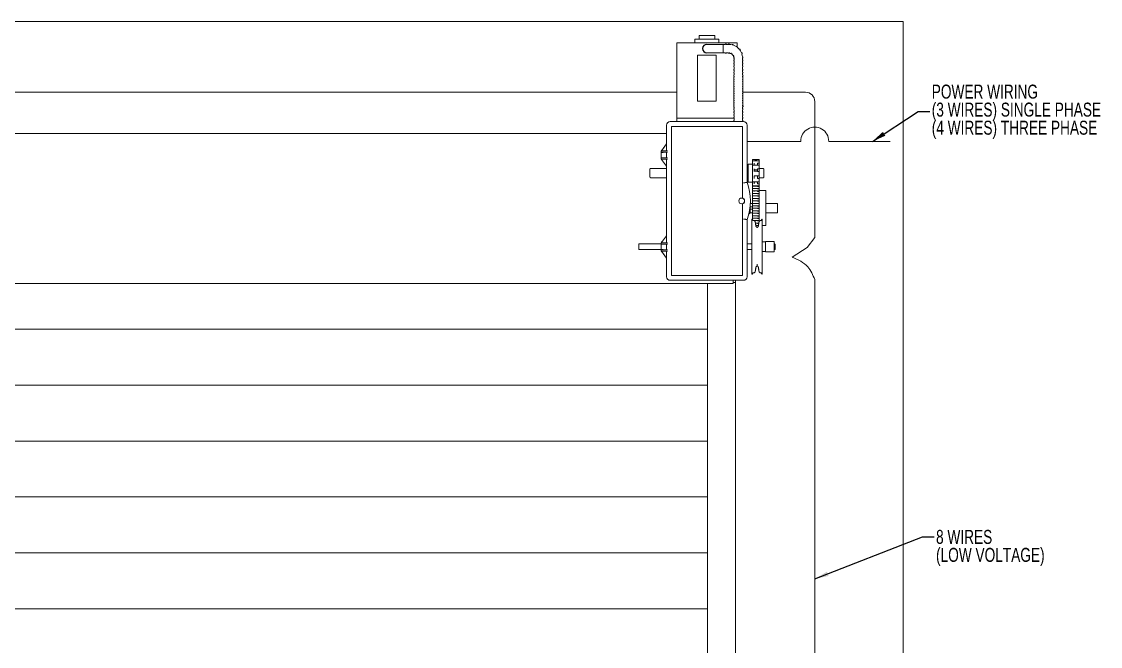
# Model space of a CAD drawing. Header units: inches. Extents: x 5.6 to 25.2, y 3.5 to 20.5.
# Drawn here: x 12.83 to 24.41, y 13.77 to 20.47 of the extents above; entities that cross this region are included whole.
import ezdxf

# ---------------------------------------------------------------- set-up
doc = ezdxf.new("R2010")
doc.units = ezdxf.units.IN
doc.header["$MEASUREMENT"] = 0
doc.layers.add('DIM', color=1, linetype='Continuous')
doc.layers.add('SLD-0', color=7, linetype='Continuous', lineweight=15)
doc.styles.add('SLDTEXTSTYLE0', font='ARIAL.TTF', dxfattribs={"width": 0.7})
doc.styles.get("Standard").update_dxf_attribs({"font": 'ARIAL.TTF'})
doc.dimstyles.new('SLDDIMSTYLE0', dxfattribs={"dimtxt": 0.15, "dimasz": 0.15, "dimexe": 0, "dimexo": 0.0625, "dimgap": 0.0375, "dimtad": 0, "dimtih": 1, "dimtoh": 1, "dimdec": 0, "dimrnd": 1e-09, "dimzin": 0, "dimdsep": 46, "dimtxsty": 'Standard', "dimsah": 1, "dimcen": 0.09, "dimadec": 0, "dimazin": 0, "dimtfac": 1, "dimtdec": 0, "dimtofl": 0, "dimtmove": 0, "dimatfit": 3, "dimfxl": 0, "dimtolj": 1, "dimtzin": 0, "dimarcsym": 0})

# ---------------------------------------------------------------- blocks, each defined once
blk = doc.blocks.new('SW_NOTE_1')
at = {"layer": 'DIM', "color": 0, "char_height": 0.15, "attachment_point": 1, "style": 'SLDTEXTSTYLE0'}
for s, insert in [('POWER WIRING', (0.02, 0.29)), ('(3 WIRES) SINGLE PHASE', (0.02, 0.097)), ('(4 WIRES) THREE PHASE', (0.02, -0.097))]:
    blk.add_mtext(s, dxfattribs=dict(at, insert=insert))
blk = doc.blocks.new('SW_NOTE_2')
at = {"layer": 'DIM', "color": 0, "char_height": 0.15, "attachment_point": 1, "style": 'SLDTEXTSTYLE0'}
for s, insert in [('8 WIRES', (0.02, 0.075)), ('(LOW VOLTAGE)', (0.02, -0.118))]:
    blk.add_mtext(s, dxfattribs=dict(at, insert=insert))

msp = doc.modelspace()

# ---------------------------------------------------------------- linework, layer by layer
at = {"color": 7, "linetype": 'Continuous', "lineweight": 15}
for p, q in [((22.289, 20.472), (6.639, 20.472)), ((22.289, 4.872), (22.289, 20.472)), ((20.053, 20.283), (20.091, 20.283)), ((20.091, 20.283), (20.309, 20.283)), ((20.097, 20.323), (20.122, 20.323)), ((20.122, 20.323), (20.266, 20.323)), ((19.858, 20.245), (19.953, 20.245)), ((19.953, 20.245), (20.505, 20.245)), ((20.181, 20.228), (20.355, 20.228)), ((20.355, 20.228), (20.355, 20.136)), ((20.356, 20.138), (20.356, 20.226)), ((20.422, 20.224), (20.422, 20.226)), ((20.081, 19.618), (20.081, 20.113)), ((20.081, 20.113), (20.281, 20.113)), ((20.355, 20.136), (20.181, 20.136)), ((20.281, 19.618), (20.281, 20.113)), ((20.475, 19.918), (20.475, 19.904)), ((20.562, 19.904), (20.562, 19.918)), ((20.081, 19.618), (20.281, 19.618)), ((20.475, 19.556), (20.475, 19.54)), ((20.475, 19.526), (20.475, 19.517)), ((20.562, 19.541), (20.562, 19.556)), ((20.562, 19.517), (20.562, 19.526)), ((19.749, 19.36), (19.749, 19.16)), ((20.575, 19.399), (19.787, 19.399)), ((19.8, 19.348), (20.562, 19.348)), ((19.8, 19.348), (19.8, 17.748)), ((20.47, 19.435), (19.858, 19.435)), ((20.47, 19.435), (19.858, 19.435)), ((20.475, 19.401), (20.562, 19.401)), ((20.562, 19.348), (20.562, 18.582)), ((20.614, 18.748), (20.614, 19.36)), ((8.464, 19.272), (19.749, 19.272)), ((19.749, 19.16), (19.693, 19.086)), ((19.703, 19.101), (19.749, 19.16)), ((19.749, 19.16), (19.749, 19.085)), ((19.749, 19.16), (19.749, 19.16)), ((19.749, 19.16), (19.749, 19.16)), ((19.749, 19.16), (19.749, 19.16)), ((19.749, 19.16), (19.749, 19.16)), ((19.749, 19.16), (19.749, 19.16)), ((19.713, 19.069), (19.689, 19.069)), ((19.689, 19.012), (19.713, 19.012)), ((19.692, 19.085), (19.692, 19.069)), ((19.692, 19.085), (19.695, 19.085)), ((19.692, 19.012), (19.692, 18.995)), ((19.695, 18.995), (19.692, 18.995)), ((19.693, 19.086), (19.693, 19.085)), ((19.693, 18.994), (19.693, 18.995)), ((19.693, 18.994), (19.749, 18.92)), ((19.695, 19.085), (19.759, 19.085)), ((19.759, 18.995), (19.695, 18.995)), ((19.699, 19.07), (19.759, 19.071)), ((19.759, 19.01), (19.699, 19.01)), ((19.7, 19.096), (19.703, 19.101)), ((19.703, 19.1), (19.7, 19.096)), ((19.7, 19.096), (19.7, 19.096)), ((19.703, 19.1), (19.703, 19.101)), ((19.703, 19.101), (19.703, 19.101)), ((19.703, 19.101), (19.703, 19.1)), ((19.749, 19.071), (19.721, 19.07)), ((19.721, 19.01), (19.749, 19.01)), ((19.749, 19.071), (19.749, 19.071)), ((19.749, 19.071), (19.749, 19.01)), ((19.749, 19.01), (19.749, 19.01)), ((19.749, 18.92), (19.749, 18.995)), ((19.569, 18.804), (19.569, 18.89)), ((19.703, 18.98), (19.7, 18.984)), ((19.749, 18.92), (19.703, 18.98)), ((19.749, 18.92), (19.749, 18.92)), ((19.749, 18.92), (19.749, 18.92)), ((19.749, 18.92), (19.749, 18.175)), ((20.624, 18.749), (20.624, 18.943)), ((20.672, 18.991), (20.672, 18.979)), ((20.672, 18.979), (20.672, 18.953)), ((20.672, 18.979), (20.672, 18.979)), ((20.672, 18.953), (20.672, 18.933)), ((20.672, 18.933), (20.672, 18.894)), ((20.672, 18.894), (20.672, 18.865)), ((20.688, 18.979), (20.688, 18.979)), ((20.688, 18.953), (20.688, 18.933)), ((20.688, 18.894), (20.688, 18.864)), ((20.689, 18.883), (20.689, 18.867)), ((20.697, 18.981), (20.697, 18.981)), ((20.716, 18.981), (20.697, 18.981)), ((20.716, 18.981), (20.716, 18.981)), ((20.724, 18.867), (20.724, 18.883)), ((20.725, 18.979), (20.741, 18.979)), ((20.725, 18.979), (20.725, 18.979)), ((20.725, 18.953), (20.741, 18.953)), ((20.725, 18.953), (20.725, 18.933)), ((20.725, 18.894), (20.741, 18.894)), ((20.725, 18.894), (20.725, 18.864)), ((20.741, 18.991), (20.741, 18.979)), ((20.741, 18.979), (20.741, 18.953)), ((20.741, 18.979), (20.741, 18.979)), ((20.741, 18.953), (20.741, 18.933)), ((20.741, 18.933), (20.741, 18.894)), ((20.741, 18.894), (20.741, 18.864)), ((20.794, 18.89), (20.794, 18.804)), ((19.749, 18.797), (19.575, 18.797)), ((20.624, 18.797), (20.614, 18.797)), ((20.672, 18.864), (20.672, 18.819)), ((20.672, 18.819), (20.672, 18.79)), ((20.672, 18.79), (20.672, 18.752)), ((20.688, 18.819), (20.688, 18.79)), ((20.689, 18.817), (20.689, 18.808)), ((20.689, 18.808), (20.689, 18.802)), ((20.724, 18.808), (20.724, 18.817)), ((20.724, 18.808), (20.724, 18.802)), ((20.741, 18.864), (20.725, 18.864)), ((20.725, 18.819), (20.741, 18.819)), ((20.725, 18.819), (20.725, 18.79)), ((20.741, 18.79), (20.725, 18.79)), ((20.741, 18.864), (20.741, 18.819)), ((20.741, 18.819), (20.741, 18.79)), ((20.788, 18.797), (20.741, 18.797)), ((20.741, 18.79), (20.741, 18.752)), ((20.672, 18.752), (20.672, 18.733)), ((20.672, 18.71), (20.672, 18.733)), ((20.741, 18.71), (20.672, 18.71)), ((20.672, 18.71), (20.672, 18.707)), ((20.672, 18.707), (20.672, 18.704)), ((20.672, 18.681), (20.672, 18.704)), ((20.672, 18.681), (20.672, 18.678)), ((20.672, 18.655), (20.672, 18.678)), ((20.672, 18.655), (20.672, 18.651)), ((20.672, 18.628), (20.672, 18.651)), ((20.688, 18.752), (20.688, 18.733)), ((20.688, 18.707), (20.688, 18.704)), ((20.688, 18.681), (20.688, 18.678)), ((20.688, 18.655), (20.688, 18.651)), ((20.725, 18.752), (20.725, 18.733)), ((20.725, 18.733), (20.741, 18.733)), ((20.725, 18.707), (20.725, 18.704)), ((20.725, 18.704), (20.741, 18.704)), ((20.725, 18.681), (20.725, 18.678)), ((20.725, 18.678), (20.741, 18.678)), ((20.725, 18.655), (20.725, 18.651)), ((20.725, 18.651), (20.741, 18.651)), ((20.741, 18.752), (20.741, 18.733)), ((20.741, 18.71), (20.741, 18.733)), ((20.741, 18.71), (20.741, 18.707)), ((20.741, 18.707), (20.741, 18.704)), ((20.741, 18.681), (20.741, 18.704)), ((20.741, 18.681), (20.741, 18.678)), ((20.741, 18.655), (20.741, 18.678)), ((20.741, 18.655), (20.741, 18.651)), ((20.741, 18.628), (20.741, 18.651)), ((20.814, 18.66), (20.814, 18.285)), ((20.672, 18.628), (20.672, 18.625)), ((20.672, 18.602), (20.672, 18.625)), ((20.672, 18.602), (20.672, 18.598)), ((20.672, 18.575), (20.672, 18.598)), ((20.672, 18.575), (20.672, 18.572)), ((20.672, 18.549), (20.672, 18.572)), ((20.672, 18.549), (20.672, 18.545)), ((20.672, 18.522), (20.672, 18.545)), ((20.688, 18.628), (20.688, 18.625)), ((20.688, 18.602), (20.688, 18.598)), ((20.688, 18.575), (20.688, 18.572)), ((20.688, 18.549), (20.688, 18.545)), ((20.725, 18.628), (20.725, 18.625)), ((20.725, 18.625), (20.741, 18.625)), ((20.725, 18.602), (20.725, 18.598)), ((20.725, 18.598), (20.741, 18.598)), ((20.725, 18.575), (20.725, 18.572)), ((20.725, 18.572), (20.741, 18.572)), ((20.725, 18.549), (20.725, 18.545)), ((20.725, 18.545), (20.741, 18.545)), ((20.741, 18.628), (20.741, 18.625)), ((20.741, 18.602), (20.741, 18.625)), ((20.741, 18.602), (20.741, 18.598)), ((20.741, 18.575), (20.741, 18.598)), ((20.741, 18.575), (20.741, 18.572)), ((20.741, 18.549), (20.741, 18.572)), ((20.741, 18.549), (20.741, 18.545)), ((20.741, 18.522), (20.741, 18.545)), ((20.562, 18.514), (20.562, 17.748)), ((20.647, 18.485), (20.672, 18.485)), ((20.672, 18.46), (20.647, 18.46)), ((20.672, 18.522), (20.672, 18.519)), ((20.672, 18.496), (20.672, 18.519)), ((20.672, 18.496), (20.672, 18.492)), ((20.672, 18.469), (20.672, 18.492)), ((20.672, 18.469), (20.672, 18.466)), ((20.672, 18.443), (20.672, 18.466)), ((20.672, 18.443), (20.672, 18.439)), ((20.672, 18.416), (20.672, 18.439)), ((20.672, 18.416), (20.672, 18.413)), ((20.688, 18.522), (20.688, 18.519)), ((20.688, 18.496), (20.688, 18.492)), ((20.688, 18.469), (20.688, 18.466)), ((20.688, 18.443), (20.688, 18.439)), ((20.688, 18.416), (20.688, 18.413)), ((20.725, 18.522), (20.725, 18.519)), ((20.725, 18.519), (20.741, 18.519)), ((20.725, 18.496), (20.725, 18.492)), ((20.725, 18.492), (20.741, 18.492)), ((20.725, 18.469), (20.725, 18.466)), ((20.725, 18.466), (20.741, 18.466)), ((20.725, 18.443), (20.725, 18.439)), ((20.725, 18.439), (20.741, 18.439)), ((20.725, 18.416), (20.725, 18.413)), ((20.741, 18.522), (20.741, 18.519)), ((20.741, 18.496), (20.741, 18.519)), ((20.741, 18.496), (20.741, 18.492)), ((20.741, 18.469), (20.741, 18.492)), ((20.741, 18.469), (20.741, 18.466)), ((20.741, 18.443), (20.741, 18.466)), ((20.741, 18.443), (20.741, 18.439)), ((20.741, 18.416), (20.741, 18.439)), ((20.741, 18.416), (20.741, 18.413)), ((20.939, 18.522), (20.939, 18.485)), ((20.939, 18.46), (20.939, 18.485)), ((20.939, 18.46), (20.939, 18.422)), ((20.614, 17.735), (20.614, 18.348)), ((20.665, 18.351), (20.665, 17.784)), ((20.672, 18.39), (20.672, 18.413)), ((20.672, 18.39), (20.672, 18.386)), ((20.672, 18.363), (20.672, 18.386)), ((20.672, 18.363), (20.672, 18.36)), ((20.672, 18.349), (20.672, 18.36)), ((20.688, 18.39), (20.688, 18.386)), ((20.688, 18.363), (20.688, 18.36)), ((20.725, 18.413), (20.741, 18.413)), ((20.725, 18.39), (20.725, 18.386)), ((20.725, 18.386), (20.741, 18.386)), ((20.725, 18.363), (20.725, 18.36)), ((20.725, 18.36), (20.741, 18.36)), ((20.725, 18.337), (20.725, 18.333)), ((20.725, 18.333), (20.741, 18.333)), ((20.725, 18.31), (20.725, 18.307)), ((20.725, 18.307), (20.738, 18.307)), ((20.741, 18.39), (20.741, 18.413)), ((20.741, 18.39), (20.741, 18.386)), ((20.741, 18.363), (20.741, 18.386)), ((20.741, 18.363), (20.741, 18.36)), ((20.741, 18.337), (20.741, 18.36)), ((20.741, 18.337), (20.741, 18.333)), ((20.741, 18.323), (20.741, 18.333)), ((20.776, 17.764), (20.776, 18.351)), ((20.725, 18.284), (20.725, 18.28)), ((20.725, 18.28), (20.734, 18.28)), ((19.45, 18.029), (19.45, 18.085)), ((19.713, 18.084), (19.689, 18.084)), ((19.692, 18.1), (19.692, 18.084)), ((19.692, 18.1), (19.695, 18.1)), ((19.749, 18.175), (19.693, 18.101)), ((19.693, 18.101), (19.693, 18.1)), ((19.695, 18.1), (19.759, 18.1)), ((19.699, 18.085), (19.759, 18.086)), ((19.7, 18.111), (19.703, 18.116)), ((19.703, 18.115), (19.7, 18.111)), ((19.7, 18.111), (19.7, 18.111)), ((19.703, 18.116), (19.749, 18.175)), ((19.703, 18.115), (19.703, 18.116)), ((19.703, 18.116), (19.703, 18.115)), ((19.703, 18.116), (19.703, 18.116)), ((19.749, 18.086), (19.721, 18.085)), ((19.749, 18.175), (19.749, 18.1)), ((19.749, 18.175), (19.749, 18.175)), ((19.749, 18.175), (19.749, 18.175)), ((19.749, 18.175), (19.749, 18.175)), ((19.749, 18.175), (19.749, 18.175)), ((19.749, 18.175), (19.749, 18.175)), ((19.749, 18.086), (19.749, 18.086)), ((19.749, 18.086), (19.749, 18.025)), ((20.811, 18.001), (20.811, 18.113)), ((20.903, 18.113), (20.903, 18.084)), ((20.903, 18.084), (20.903, 18.001)), ((20.913, 18.085), (20.913, 18.057)), ((19.689, 18.027), (19.713, 18.027)), ((19.692, 18.027), (19.692, 18.01)), ((19.695, 18.01), (19.692, 18.01)), ((19.693, 18.009), (19.693, 18.01)), ((19.693, 18.009), (19.749, 17.935)), ((19.759, 18.01), (19.695, 18.01)), ((19.759, 18.025), (19.699, 18.025)), ((19.703, 17.995), (19.7, 17.999)), ((19.749, 17.935), (19.703, 17.995)), ((19.721, 18.025), (19.749, 18.025)), ((19.749, 18.025), (19.749, 18.025)), ((19.749, 17.935), (19.749, 18.01)), ((20.913, 18.057), (20.913, 18.029)), ((19.749, 17.935), (19.749, 17.935)), ((19.749, 17.935), (19.749, 17.935)), ((19.749, 17.935), (19.749, 17.735)), ((20.721, 17.854), (20.721, 17.868)), ((19.8, 17.748), (20.562, 17.748)), ((20.665, 17.784), (20.665, 17.764)), ((19.787, 17.697), (20.575, 17.697)), ((20.189, 17.662), (20.189, 4.972)), ((20.464, 17.697), (20.464, 17.672)), ((20.464, 17.672), (20.464, 17.662)), ((20.489, 17.672), (20.464, 17.672)), ((20.489, 17.697), (20.489, 17.672)), ((20.489, 17.672), (20.489, 4.872)), ((20.189, 17.172), (8.739, 17.172)), ((20.189, 16.572), (8.739, 16.572)), ((20.189, 15.972), (8.739, 15.972)), ((20.189, 15.372), (8.739, 15.372)), ((20.189, 14.772), (8.739, 14.772)), ((20.189, 14.172), (8.739, 14.172))]:
    msp.add_line(p, q, dxfattribs=at)
at = {"color": 7, "linetype": 'Continuous', "lineweight": 15, "flags": 128}
for points in [[(20.475, 19.575), (20.472, 19.572), (20.47, 19.568), (20.469, 19.564), (20.469, 19.562), (20.469, 19.562)], [(20.562, 19.549), (20.565, 19.552), (20.568, 19.556), (20.569, 19.56), (20.569, 19.565), (20.567, 19.569), (20.565, 19.573), (20.562, 19.575)]]:
    msp.add_lwpolyline(points, dxfattribs=at)
at = {"color": 7, "linetype": 'Continuous', "lineweight": 15}
msp.add_circle((20.555, 18.548), 0.0312, dxfattribs=at)
msp.add_arc((20.181, 20.182), 0.0458, 90, 270)
for centre, radius, start, end in [((20.385, 20.226), 0.00625, 0, 180), ((20.416, 20.226), 0.00625, 0, 180), ((20.419, 20.082), 0.144, 76.2619, 88.6519), ((20.459, 20.22), 0.00625, 343.7683, 163.7683), ((20.419, 20.082), 0.144, 58.3587, 71.2707), ((20.499, 20.201), 0.00625, 325.8634, 145.8634), ((20.419, 20.082), 0.144, 40.455, 53.3513), ((20.532, 20.17), 0.00625, 307.9585, 127.9585), ((20.538, 20.163), 0.00303, 126.5707, 129.1447), ((20.419, 20.082), 0.144, 22.5652, 35.4668), ((20.385, 20.138), 0.00625, 180, 0), ((20.416, 20.138), 0.00625, 180, 0), ((20.419, 20.082), 0.0563, 80.0671, 86.6235), ((20.434, 20.136), 0.00625, 166.9531, 340.5836), ((20.419, 20.082), 0.0563, 62.1713, 67.4207), ((20.45, 20.128), 0.00625, 149.0481, 325.8634), ((20.419, 20.082), 0.0563, 44.3039, 49.5424), ((20.463, 20.116), 0.00625, 131.1432, 304.7737), ((20.472, 20.101), 0.00625, 113.2383, 286.8688), ((20.419, 20.082), 0.0563, 26.3896, 31.6153), ((20.475, 20.084), 0.00625, 95.3333, 270.3625), ((20.475, 20.054), 0.00625, 90, 270), ((20.419, 20.082), 0.0563, 8.4623, 13.7027), ((20.554, 20.131), 0.00625, 290.0535, 110.0535), ((20.747, 19.6), 0.559, 109.9597, 110.1042), ((20.419, 20.082), 0.144, 4.6439, 17.5508), ((20.562, 20.087), 0.00625, 272.1486, 92.1486), ((20.562, 20.054), 0.00625, 270, 90), ((20.475, 20.023), 0.00625, 90, 270), ((20.475, 19.992), 0.00625, 90, 270), ((20.475, 19.955), 0.00625, 90, 270), ((20.562, 20.023), 0.00625, 270, 90), ((20.562, 19.992), 0.00625, 270, 90), ((20.562, 19.955), 0.00625, 270, 90), ((20.475, 19.501), 0.00625, 90, 270), ((20.475, 19.47), 0.00625, 90, 270), ((20.562, 19.501), 0.00625, 270, 90), ((20.562, 19.47), 0.00625, 270, 90), ((19.787, 19.36), 0.0386, 90, 180), ((20.475, 19.439), 0.00625, 90, 270), ((20.475, 19.408), 0.00625, 90, 270), ((20.562, 19.439), 0.00625, 270, 90), ((20.562, 19.408), 0.00625, 270, 90), ((20.575, 19.36), 0.0386, 0, 90), ((20.047, 18.548), 0.601, 340.5466, 19.4534), ((20.769, 18.847), 0.188, 266.0717, 273.8799), ((20.555, 18.548), 0.0315, 282.5867, 77.4133), ((20.714, 18.277), 0.00625, 189, 228.3263), ((20.714, 18.26), 0.00625, 0, 48.3263), ((20.727, 18.26), 0.00625, 131.6737, 180), ((20.727, 18.277), 0.00625, 311.6737, 351), ((20.714, 17.837), 0.00625, 131.6737, 171), ((20.714, 17.854), 0.00625, 311.6737, 0), ((20.727, 17.854), 0.00625, 180, 228.3263), ((20.727, 17.837), 0.00625, 9, 48.3263), ((19.787, 17.735), 0.0386, 180, 270), ((20.575, 17.735), 0.0386, 270, 0)]:
    msp.add_arc(centre, radius, start, end, dxfattribs=at)
for centre, major_axis, ratio, start_param, end_param in [((19.704, 19.101), (0.0125, 0.0166), 0.008385, 1.869457, 2.692491), ((19.704, 18.979), (-0.0125, 0.0168), 0.008359, 0.439495, 1.262529), ((19.704, 19.07), (0.0142, 0), 0.008727, 0.001045, 1.927383), ((19.704, 19.01), (0.0142, 0), 0.008727, 4.355802, 6.282141), ((19.787, 19.071), (0.0375, 0), 0.008727, 2.420268, 3.124139), ((19.787, 19.01), (0.0375, 0), 0.008727, 3.159046, 3.862917), ((19.704, 18.116), (0.0125, 0.0166), 0.008385, 1.869457, 2.692491), ((19.704, 18.085), (0.0142, 0), 0.008727, 0.001045, 1.927383), ((19.787, 18.086), (0.0375, 0), 0.008727, 2.420268, 3.124139), ((19.704, 17.994), (-0.0125, 0.0168), 0.008359, 0.439495, 1.262529), ((19.787, 18.025), (0.0375, 0), 0.008727, 3.159046, 3.862917)]:
    msp.add_ellipse(centre, major_axis=major_axis, ratio=ratio, start_param=start_param, end_param=end_param, dxfattribs=at)
for points in [[(20.053, 20.283), (20.053, 20.245)], [(20.097, 20.323), (20.097, 20.283)], [(20.266, 20.283), (20.266, 20.323)], [(20.309, 20.245), (20.309, 20.283)], [(19.858, 20.245), (19.858, 20.132)], [(20.378, 20.226), (20.356, 20.226)], [(20.41, 20.226), (20.391, 20.226)], [(20.505, 20.204), (20.505, 20.245)], [(20.505, 20.197), (20.505, 20.198)], [(19.858, 20.132), (19.858, 19.435)], [(20.356, 20.138), (20.378, 20.138)], [(20.391, 20.138), (20.41, 20.138)], [(20.475, 20.078), (20.475, 20.061)], [(20.475, 20.048), (20.475, 20.029)], [(20.562, 20.061), (20.562, 20.081)], [(20.562, 20.029), (20.562, 20.048)], [(20.475, 20.017), (20.475, 19.998)], [(20.475, 19.986), (20.475, 19.962)], [(20.475, 19.949), (20.475, 19.93)], [(20.562, 19.998), (20.562, 20.017)], [(20.562, 19.962), (20.562, 19.986)], [(20.562, 19.93), (20.562, 19.949)], [(20.475, 19.517), (20.475, 19.508)], [(20.475, 19.495), (20.475, 19.476)], [(20.475, 19.464), (20.475, 19.445)], [(20.562, 19.508), (20.562, 19.517)], [(20.562, 19.476), (20.562, 19.495)], [(20.562, 19.445), (20.562, 19.464)], [(19.858, 19.435), (19.858, 19.399)], [(20.475, 19.433), (20.475, 19.414)], [(20.475, 19.401), (20.475, 19.399)], [(20.562, 19.414), (20.562, 19.433)], [(20.562, 19.399), (20.562, 19.401)], [(19.689, 19.069), (19.689, 19.012)], [(19.575, 18.896), (19.569, 18.89)], [(19.749, 18.896), (19.575, 18.896)], [(20.624, 18.896), (20.614, 18.896)], [(20.672, 18.943), (20.624, 18.943)], [(20.741, 18.991), (20.672, 18.991)], [(20.741, 18.979), (20.672, 18.979)], [(20.741, 18.933), (20.672, 18.933)], [(20.688, 18.883), (20.725, 18.883)], [(20.69, 18.935), (20.69, 18.933)], [(20.697, 18.981), (20.696, 18.979)], [(20.724, 18.933), (20.723, 18.935)], [(20.788, 18.896), (20.741, 18.896)], [(20.794, 18.89), (20.788, 18.896)], [(19.575, 18.797), (19.569, 18.804)], [(20.725, 18.867), (20.688, 18.867)], [(20.688, 18.817), (20.725, 18.817)], [(20.689, 18.802), (20.688, 18.802)], [(20.69, 18.803), (20.69, 18.801)], [(20.723, 18.802), (20.724, 18.803)], [(20.724, 18.803), (20.724, 18.808)], [(20.725, 18.802), (20.724, 18.802)], [(20.794, 18.804), (20.788, 18.797)], [(20.614, 18.748), (20.613, 18.748)], [(20.624, 18.749), (20.672, 18.749)], [(20.672, 18.752), (20.741, 18.752)], [(20.672, 18.707), (20.741, 18.707)], [(20.672, 18.681), (20.741, 18.681)], [(20.672, 18.655), (20.741, 18.655)], [(20.691, 18.752), (20.691, 18.747)], [(20.691, 18.747), (20.692, 18.745)], [(20.721, 18.745), (20.722, 18.747)], [(20.722, 18.747), (20.723, 18.752)], [(20.756, 18.66), (20.741, 18.66)], [(20.814, 18.66), (20.782, 18.66)], [(20.562, 18.582), (20.562, 18.581)], [(20.672, 18.628), (20.741, 18.628)], [(20.672, 18.602), (20.741, 18.602)], [(20.672, 18.575), (20.741, 18.575)], [(20.672, 18.549), (20.741, 18.549)], [(20.562, 18.514), (20.562, 18.514)], [(20.644, 18.422), (20.672, 18.422)], [(20.672, 18.522), (20.647, 18.522)], [(20.647, 18.435), (20.647, 18.508)], [(20.672, 18.522), (20.741, 18.522)], [(20.672, 18.496), (20.741, 18.496)], [(20.672, 18.469), (20.741, 18.469)], [(20.672, 18.443), (20.741, 18.443)], [(20.672, 18.416), (20.741, 18.416)], [(20.939, 18.522), (20.814, 18.522)], [(20.814, 18.422), (20.939, 18.422)], [(20.614, 18.348), (20.613, 18.348)], [(20.671, 18.352), (20.665, 18.351)], [(20.673, 18.342), (20.671, 18.352)], [(20.672, 18.39), (20.741, 18.39)], [(20.672, 18.363), (20.741, 18.363)], [(20.683, 18.338), (20.679, 18.338)], [(20.688, 18.337), (20.741, 18.337)], [(20.701, 18.318), (20.702, 18.315)], [(20.702, 18.31), (20.739, 18.31)], [(20.74, 18.315), (20.74, 18.318)], [(20.762, 18.338), (20.758, 18.338)], [(20.77, 18.352), (20.768, 18.342)], [(20.776, 18.351), (20.77, 18.352)], [(20.708, 18.276), (20.705, 18.294)], [(20.707, 18.284), (20.735, 18.284)], [(20.719, 18.265), (20.71, 18.273)], [(20.732, 18.273), (20.723, 18.265)], [(20.736, 18.294), (20.734, 18.276)], [(20.776, 18.285), (20.814, 18.285)], [(19.453, 18.088), (19.45, 18.085)], [(19.692, 18.088), (19.453, 18.088)], [(19.689, 18.084), (19.689, 18.027)], [(20.665, 18.088), (20.614, 18.088)], [(20.811, 18.11), (20.776, 18.11)], [(20.903, 18.113), (20.811, 18.113)], [(20.91, 18.088), (20.903, 18.088)], [(20.913, 18.085), (20.91, 18.088)], [(19.45, 18.029), (19.453, 18.026)], [(19.453, 18.026), (19.692, 18.026)], [(20.614, 18.026), (20.665, 18.026)], [(20.811, 18.005), (20.776, 18.005)], [(20.903, 18.001), (20.811, 18.001)], [(20.903, 18.026), (20.91, 18.026)], [(20.91, 18.026), (20.913, 18.029)], [(20.705, 17.82), (20.708, 17.838)], [(20.71, 17.842), (20.719, 17.85)], [(20.723, 17.85), (20.732, 17.842)], [(20.734, 17.838), (20.736, 17.821)], [(20.665, 17.764), (20.671, 17.763)], [(20.671, 17.763), (20.673, 17.772)], [(20.673, 17.773), (20.673, 17.772)], [(20.679, 17.777), (20.683, 17.777)], [(20.701, 17.797), (20.702, 17.8)], [(20.74, 17.8), (20.74, 17.797)], [(20.758, 17.777), (20.762, 17.777)], [(20.768, 17.772), (20.77, 17.763)], [(20.77, 17.763), (20.776, 17.764)], [(8.439, 17.662), (20.464, 17.662)]]:
    msp.add_open_spline(points, degree=1, dxfattribs=at)
for points, knots in [([(20.474, 19.93), (20.474, 19.93), (20.474, 19.93), (20.473, 19.93), (20.472, 19.929), (20.47, 19.928), (20.469, 19.927), (20.469, 19.925), (20.469, 19.924), (20.469, 19.924)], [0, 0, 0, 0, 0.1167552, 0.2167418, 0.3577912, 0.5339722, 0.7404031, 0.9655905, 1, 1, 1, 1]), ([(20.469, 19.924), (20.469, 19.923), (20.469, 19.922), (20.47, 19.92), (20.471, 19.919), (20.472, 19.918), (20.473, 19.918), (20.474, 19.918), (20.474, 19.918), (20.474, 19.918)], [0, 0, 0, 0, 0.237819, 0.429399, 0.589522, 0.725296, 0.834471, 0.91782, 1, 1, 1, 1]), ([(20.562, 19.918), (20.563, 19.918), (20.563, 19.918), (20.563, 19.918), (20.564, 19.918), (20.564, 19.918), (20.565, 19.919), (20.567, 19.919), (20.568, 19.921), (20.569, 19.923), (20.569, 19.925), (20.568, 19.927), (20.567, 19.929), (20.566, 19.929), (20.565, 19.93), (20.564, 19.93), (20.564, 19.93), (20.564, 19.93), (20.563, 19.93)], [0, 0, 0, 0, 0.032927, 0.129133, 0.180151, 0.222435, 0.273158, 0.348207, 0.43229, 0.528421, 0.627541, 0.718536, 0.792343, 0.855002, 0.907323, 0.947492, 0.981302, 1, 1, 1, 1]), ([(20.475, 19.904), (20.475, 19.904), (20.474, 19.903), (20.471, 19.901), (20.47, 19.898), (20.469, 19.895), (20.469, 19.894), (20.469, 19.893)], [0.8766268, 0.8766268, 0.8766268, 0.8766268, 0.8826988, 0.9233832, 0.9583654, 0.9910461, 1, 1, 1, 1]), ([(20.469, 19.893), (20.469, 19.892), (20.469, 19.89), (20.47, 19.887), (20.472, 19.885), (20.474, 19.883), (20.475, 19.883)], [0, 0, 0, 0, 0.2253, 0.498309, 0.783898, 1, 1, 1, 1]), ([(20.475, 19.882), (20.475, 19.881), (20.473, 19.879), (20.471, 19.875), (20.469, 19.87), (20.469, 19.867), (20.469, 19.866)], [0.8624572, 0.8624572, 0.8624572, 0.8624572, 0.8760768, 0.9222635, 0.9668971, 1, 1, 1, 1]), ([(20.469, 19.866), (20.469, 19.865), (20.469, 19.862), (20.47, 19.858), (20.472, 19.855), (20.473, 19.853)], [0, 0, 0, 0, 0.240863, 0.626497, 1, 1, 1, 1]), ([(20.475, 19.856), (20.475, 19.856), (20.473, 19.854), (20.471, 19.85), (20.469, 19.845), (20.469, 19.842), (20.469, 19.841)], [0.8624593, 0.8624593, 0.8624593, 0.8624593, 0.8760787, 0.9222635, 0.9668971, 1, 1, 1, 1]), ([(20.469, 19.841), (20.469, 19.839), (20.469, 19.837), (20.47, 19.832), (20.472, 19.829), (20.473, 19.828)], [0, 0, 0, 0, 0.240863, 0.626497, 1, 1, 1, 1]), ([(20.475, 19.831), (20.475, 19.831), (20.473, 19.829), (20.471, 19.825), (20.469, 19.82), (20.469, 19.817), (20.469, 19.815)], [0.8624575, 0.8624575, 0.8624575, 0.8624575, 0.8760769, 0.9222617, 0.9668981, 1, 1, 1, 1]), ([(20.469, 19.815), (20.469, 19.814), (20.469, 19.811), (20.47, 19.807), (20.472, 19.804), (20.473, 19.803)], [0, 0, 0, 0, 0.24085, 0.62649, 1, 1, 1, 1]), ([(20.475, 19.806), (20.475, 19.805), (20.473, 19.803), (20.471, 19.8), (20.469, 19.795), (20.469, 19.791), (20.469, 19.79)], [0.8624585, 0.8624585, 0.8624585, 0.8624585, 0.8760785, 0.9222634, 0.966898, 1, 1, 1, 1]), ([(20.562, 19.883), (20.563, 19.883), (20.565, 19.885), (20.567, 19.887), (20.569, 19.891), (20.569, 19.894), (20.568, 19.898), (20.566, 19.901), (20.564, 19.903), (20.563, 19.904), (20.562, 19.904)], [0, 0, 0, 0, 0.027502, 0.0646244, 0.0980942, 0.1305403, 0.1644428, 0.198078, 0.2348917, 0.2456027, 0.2456027, 0.2456027, 0.2456027]), ([(20.565, 19.853), (20.565, 19.854), (20.567, 19.856), (20.568, 19.86), (20.569, 19.865), (20.568, 19.871), (20.567, 19.876), (20.564, 19.879), (20.563, 19.881), (20.562, 19.882)], [0, 0, 0, 0, 0.0159884, 0.0611533, 0.1045909, 0.146794, 0.1886593, 0.231083, 0.2452931, 0.2452931, 0.2452931, 0.2452931]), ([(20.565, 19.828), (20.565, 19.829), (20.567, 19.831), (20.568, 19.835), (20.569, 19.84), (20.568, 19.845), (20.567, 19.85), (20.564, 19.854), (20.563, 19.856), (20.562, 19.856)], [0, 0, 0, 0, 0.0159901, 0.061155, 0.1045897, 0.1467937, 0.1886608, 0.2310845, 0.2452945, 0.2452945, 0.2452945, 0.2452945]), ([(20.565, 19.803), (20.565, 19.803), (20.567, 19.805), (20.568, 19.81), (20.569, 19.815), (20.568, 19.82), (20.567, 19.825), (20.564, 19.829), (20.563, 19.831), (20.562, 19.831)], [0, 0, 0, 0, 0.0159884, 0.0611532, 0.1045898, 0.1467938, 0.1886609, 0.2310828, 0.2452927, 0.2452927, 0.2452927, 0.2452927]), ([(20.565, 19.777), (20.565, 19.778), (20.567, 19.78), (20.568, 19.784), (20.569, 19.79), (20.568, 19.795), (20.567, 19.8), (20.564, 19.803), (20.563, 19.805), (20.562, 19.806)], [0, 0, 0, 0, 0.0159884, 0.0611534, 0.1045901, 0.1467941, 0.1886594, 0.2310832, 0.2452932, 0.2452932, 0.2452932, 0.2452932]), ([(20.469, 19.79), (20.469, 19.789), (20.469, 19.786), (20.47, 19.782), (20.472, 19.779), (20.473, 19.777)], [0, 0, 0, 0, 0.240863, 0.626497, 1, 1, 1, 1]), ([(20.475, 19.781), (20.475, 19.78), (20.473, 19.778), (20.471, 19.774), (20.469, 19.769), (20.469, 19.766), (20.469, 19.765)], [0.8624576, 0.8624576, 0.8624576, 0.8624576, 0.8760769, 0.9222617, 0.9668961, 1, 1, 1, 1]), ([(20.469, 19.765), (20.469, 19.764), (20.469, 19.761), (20.47, 19.757), (20.472, 19.754), (20.473, 19.752)], [0, 0, 0, 0, 0.24085, 0.62649, 1, 1, 1, 1]), ([(20.475, 19.755), (20.475, 19.755), (20.473, 19.753), (20.471, 19.749), (20.469, 19.744), (20.469, 19.741), (20.469, 19.74)], [0.8624574, 0.8624574, 0.8624574, 0.8624574, 0.8760768, 0.9222616, 0.966898, 1, 1, 1, 1]), ([(20.469, 19.74), (20.469, 19.739), (20.469, 19.736), (20.47, 19.731), (20.472, 19.728), (20.473, 19.727)], [0, 0, 0, 0, 0.240861, 0.626491, 1, 1, 1, 1]), ([(20.475, 19.73), (20.475, 19.73), (20.473, 19.728), (20.471, 19.724), (20.469, 19.719), (20.469, 19.716), (20.469, 19.714)], [0.8624584, 0.8624584, 0.8624584, 0.8624584, 0.8760784, 0.9222634, 0.966898, 1, 1, 1, 1]), ([(20.469, 19.714), (20.469, 19.713), (20.469, 19.711), (20.47, 19.706), (20.472, 19.703), (20.473, 19.702)], [0, 0, 0, 0, 0.240861, 0.626491, 1, 1, 1, 1]), ([(20.475, 19.705), (20.475, 19.704), (20.473, 19.702), (20.471, 19.699), (20.469, 19.694), (20.469, 19.69), (20.469, 19.689)], [0.8624574, 0.8624574, 0.8624574, 0.8624574, 0.8760769, 0.9222626, 0.9668961, 1, 1, 1, 1]), ([(20.469, 19.689), (20.469, 19.688), (20.469, 19.685), (20.47, 19.681), (20.472, 19.678), (20.473, 19.676)], [0, 0, 0, 0, 0.240848, 0.626485, 1, 1, 1, 1]), ([(20.565, 19.752), (20.565, 19.753), (20.567, 19.755), (20.568, 19.759), (20.569, 19.764), (20.568, 19.77), (20.567, 19.775), (20.564, 19.778), (20.563, 19.78), (20.562, 19.781)], [0, 0, 0, 0, 0.01599, 0.061153, 0.1045896, 0.1467935, 0.1886606, 0.2310842, 0.2452941, 0.2452941, 0.2452941, 0.2452941]), ([(20.565, 19.727), (20.565, 19.728), (20.567, 19.73), (20.568, 19.734), (20.569, 19.739), (20.568, 19.744), (20.567, 19.749), (20.564, 19.753), (20.563, 19.755), (20.562, 19.755)], [0, 0, 0, 0, 0.0159884, 0.0611533, 0.1045899, 0.1467939, 0.1886611, 0.2310831, 0.245293, 0.245293, 0.245293, 0.245293]), ([(20.565, 19.702), (20.565, 19.702), (20.567, 19.704), (20.568, 19.709), (20.569, 19.714), (20.568, 19.719), (20.567, 19.724), (20.564, 19.728), (20.563, 19.73), (20.562, 19.73)], [0, 0, 0, 0, 0.0159884, 0.0611534, 0.1045901, 0.1467942, 0.1886596, 0.2310834, 0.2452934, 0.2452934, 0.2452934, 0.2452934]), ([(20.565, 19.677), (20.565, 19.677), (20.567, 19.679), (20.568, 19.683), (20.569, 19.689), (20.568, 19.694), (20.567, 19.699), (20.564, 19.702), (20.563, 19.704), (20.562, 19.705)], [0, 0, 0, 0, 0.0159884, 0.0611532, 0.1045898, 0.1467938, 0.1886609, 0.2310836, 0.2452938, 0.2452938, 0.2452938, 0.2452938]), ([(20.475, 19.68), (20.475, 19.679), (20.473, 19.677), (20.471, 19.673), (20.469, 19.668), (20.469, 19.665), (20.469, 19.664)], [0.8624572, 0.8624572, 0.8624572, 0.8624572, 0.8760769, 0.9222644, 0.966898, 1, 1, 1, 1]), ([(20.469, 19.664), (20.469, 19.663), (20.469, 19.66), (20.47, 19.656), (20.472, 19.653), (20.473, 19.651)], [0, 0, 0, 0, 0.24087, 0.626491, 1, 1, 1, 1]), ([(20.475, 19.654), (20.475, 19.654), (20.473, 19.652), (20.471, 19.648), (20.469, 19.643), (20.469, 19.64), (20.469, 19.639)], [0.8624589, 0.8624589, 0.8624589, 0.8624589, 0.8760785, 0.9222643, 0.966898, 1, 1, 1, 1]), ([(20.469, 19.639), (20.469, 19.638), (20.469, 19.635), (20.47, 19.63), (20.472, 19.627), (20.473, 19.626)], [0, 0, 0, 0, 0.24087, 0.6265, 1, 1, 1, 1]), ([(20.475, 19.629), (20.475, 19.629), (20.473, 19.627), (20.471, 19.623), (20.469, 19.618), (20.469, 19.615), (20.469, 19.613)], [0.8624581, 0.8624581, 0.8624581, 0.8624581, 0.8760779, 0.9222627, 0.9668981, 1, 1, 1, 1]), ([(20.469, 19.613), (20.469, 19.612), (20.469, 19.61), (20.47, 19.605), (20.472, 19.602), (20.473, 19.601)], [0, 0, 0, 0, 0.240856, 0.626493, 1, 1, 1, 1]), ([(20.475, 19.604), (20.475, 19.603), (20.473, 19.601), (20.471, 19.598), (20.469, 19.593), (20.469, 19.59), (20.469, 19.588)], [0.8645337, 0.8645337, 0.8645337, 0.8645337, 0.8779481, 0.9234377, 0.9673976, 1, 1, 1, 1]), ([(20.469, 19.588), (20.469, 19.587), (20.469, 19.584), (20.47, 19.58), (20.472, 19.576), (20.474, 19.574), (20.474, 19.574)], [0, 0, 0, 0, 0.212134, 0.551759, 0.893542, 1, 1, 1, 1]), ([(20.565, 19.651), (20.565, 19.652), (20.567, 19.654), (20.568, 19.658), (20.569, 19.663), (20.568, 19.669), (20.567, 19.674), (20.564, 19.677), (20.563, 19.679), (20.562, 19.68)], [0, 0, 0, 0, 0.0159884, 0.0611542, 0.1045909, 0.1467949, 0.1886602, 0.231083, 0.2452933, 0.2452933, 0.2452933, 0.2452933]), ([(20.565, 19.626), (20.565, 19.627), (20.567, 19.629), (20.568, 19.633), (20.569, 19.638), (20.568, 19.643), (20.567, 19.648), (20.564, 19.652), (20.563, 19.654), (20.562, 19.654)], [0, 0, 0, 0, 0.0159884, 0.0611543, 0.104591, 0.1467932, 0.1886604, 0.2310833, 0.2452935, 0.2452935, 0.2452935, 0.2452935]), ([(20.565, 19.601), (20.565, 19.601), (20.567, 19.603), (20.568, 19.608), (20.569, 19.613), (20.568, 19.618), (20.567, 19.623), (20.564, 19.627), (20.563, 19.629), (20.562, 19.629)], [0, 0, 0, 0, 0.0159884, 0.0611541, 0.1045907, 0.1467947, 0.1886618, 0.2310846, 0.2452941, 0.2452941, 0.2452941, 0.2452941]), ([(20.564, 19.574), (20.564, 19.575), (20.566, 19.578), (20.568, 19.582), (20.569, 19.588), (20.568, 19.593), (20.567, 19.598), (20.564, 19.602), (20.563, 19.603), (20.562, 19.604)], [0, 0, 0, 0, 0.0308403, 0.0753245, 0.1181056, 0.1596727, 0.2009061, 0.2426886, 0.2566847, 0.2566847, 0.2566847, 0.2566847]), ([(20.469, 19.562), (20.469, 19.561), (20.469, 19.559), (20.47, 19.555), (20.472, 19.552), (20.474, 19.55), (20.475, 19.549)], [0, 0, 0, 0, 0.204372, 0.500442, 0.802242, 1, 1, 1, 1]), ([(20.475, 19.54), (20.474, 19.54), (20.473, 19.539), (20.471, 19.538), (20.469, 19.536), (20.469, 19.534), (20.469, 19.533), (20.469, 19.532)], [0.5315774, 0.5315774, 0.5315774, 0.5315774, 0.6625268, 0.7825338, 0.8847421, 0.9854452, 1, 1, 1, 1]), ([(20.469, 19.532), (20.469, 19.532), (20.469, 19.53), (20.471, 19.527), (20.472, 19.526), (20.474, 19.525), (20.475, 19.525), (20.475, 19.525)], [0, 0, 0, 0, 0.222885, 0.429569, 0.647565, 0.916105, 1, 1, 1, 1]), ([(20.562, 19.525), (20.563, 19.525), (20.564, 19.525), (20.566, 19.526), (20.568, 19.528), (20.569, 19.531), (20.569, 19.534), (20.568, 19.536), (20.566, 19.538), (20.564, 19.539), (20.563, 19.54), (20.562, 19.54)], [0, 0, 0, 0, 0.0546046, 0.1576933, 0.2400956, 0.3199264, 0.3997648, 0.4795551, 0.5558396, 0.6414533, 0.7375656, 0.7375656, 0.7375656, 0.7375656]), ([(19.699, 19.07), (19.698, 19.07), (19.697, 19.07), (19.695, 19.069), (19.695, 19.069), (19.695, 19.069)], [0, 0, 0, 0, 0.504374, 0.993598, 1, 1, 1, 1]), ([(19.695, 19.012), (19.695, 19.012), (19.695, 19.012), (19.696, 19.011), (19.697, 19.011), (19.698, 19.01), (19.699, 19.01)], [0, 0, 0, 0, 0.0064004, 0.1846626, 0.5247656, 1, 1, 1, 1]), ([(20.717, 18.979), (20.717, 18.979), (20.716, 18.98), (20.716, 18.981), (20.716, 18.981)], [0, 0, 0, 0, 0.5090212, 1, 1, 1, 1]), ([(20.689, 18.808), (20.689, 18.807), (20.689, 18.805), (20.69, 18.803), (20.69, 18.803)], [0, 0, 0, 0, 0.785131, 1, 1, 1, 1]), ([(20.576, 18.741), (20.576, 18.741), (20.578, 18.742), (20.585, 18.743), (20.596, 18.745), (20.605, 18.747), (20.612, 18.748), (20.613, 18.748), (20.613, 18.748)], [0, 0, 0, 0, 0.002243, 0.141624, 0.359138, 0.573672, 0.786811, 1, 1, 1, 1]), ([(20.562, 18.579), (20.562, 18.579), (20.562, 18.579), (20.562, 18.579), (20.562, 18.579), (20.562, 18.58), (20.562, 18.58), (20.562, 18.581), (20.562, 18.581)], [0, 0, 0, 0, 0.011652, 0.133719, 0.350876, 0.567417, 0.783673, 1, 1, 1, 1]), ([(20.562, 18.514), (20.562, 18.515), (20.562, 18.515), (20.562, 18.516), (20.562, 18.517), (20.562, 18.517), (20.562, 18.517), (20.562, 18.517), (20.562, 18.517)], [0, 0, 0, 0, 0.2163275, 0.4325833, 0.6491243, 0.866281, 0.9883478, 1, 1, 1, 1]), ([(20.631, 18.407), (20.632, 18.408), (20.635, 18.409), (20.639, 18.414), (20.643, 18.419), (20.645, 18.425), (20.646, 18.43), (20.647, 18.434), (20.647, 18.435)], [0, 0, 0, 0, 0.120189, 0.312964, 0.505714, 0.698459, 0.891189, 1, 1, 1, 1]), ([(20.576, 18.354), (20.576, 18.354), (20.578, 18.354), (20.585, 18.353), (20.596, 18.351), (20.605, 18.349), (20.612, 18.348), (20.613, 18.348), (20.613, 18.348)], [0, 0, 0, 0, 0.002243, 0.141623, 0.359138, 0.573672, 0.786811, 1, 1, 1, 1]), ([(20.679, 18.338), (20.678, 18.338), (20.677, 18.338), (20.676, 18.339), (20.675, 18.339), (20.674, 18.34), (20.673, 18.341), (20.673, 18.342), (20.673, 18.342), (20.673, 18.342), (20.673, 18.343), (20.673, 18.343), (20.673, 18.343)], [0, 0, 0, 0, 0.159119, 0.342342, 0.495436, 0.624386, 0.728109, 0.798435, 0.843004, 0.88793, 0.953741, 1, 1, 1, 1]), ([(20.701, 18.318), (20.701, 18.319), (20.701, 18.321), (20.699, 18.325), (20.698, 18.329), (20.695, 18.333), (20.692, 18.336), (20.688, 18.337), (20.685, 18.338), (20.683, 18.338), (20.683, 18.338)], [0, 0, 0, 0, 0.1016168, 0.2821826, 0.4130611, 0.5651334, 0.714733, 0.8377335, 0.9734026, 1, 1, 1, 1]), ([(20.702, 18.315), (20.702, 18.313), (20.703, 18.308), (20.704, 18.301), (20.705, 18.295), (20.705, 18.293), (20.705, 18.291)], [0, 0, 0, 0, 0.160311, 0.440948, 0.719876, 1, 1, 1, 1]), ([(20.736, 18.291), (20.736, 18.292), (20.736, 18.293), (20.737, 18.298), (20.738, 18.306), (20.739, 18.312), (20.74, 18.315)], [0, 0, 0, 0, 0.145163, 0.4297743, 0.7153241, 1, 1, 1, 1]), ([(20.758, 18.338), (20.758, 18.338), (20.756, 18.338), (20.754, 18.337), (20.75, 18.336), (20.748, 18.334), (20.746, 18.332), (20.744, 18.329), (20.742, 18.326), (20.741, 18.323), (20.741, 18.32), (20.74, 18.318), (20.74, 18.318)], [0, 0, 0, 0, 0.027921, 0.159714, 0.274889, 0.381595, 0.4837, 0.584932, 0.693075, 0.809163, 0.950215, 1, 1, 1, 1]), ([(20.768, 18.342), (20.768, 18.342), (20.768, 18.342), (20.768, 18.342), (20.768, 18.341), (20.767, 18.34), (20.766, 18.339), (20.764, 18.338), (20.763, 18.338), (20.762, 18.338)], [0, 0, 0, 0, 0.067477, 0.124283, 0.211043, 0.392689, 0.629114, 0.867386, 1, 1, 1, 1]), ([(19.699, 18.085), (19.698, 18.085), (19.697, 18.085), (19.695, 18.084), (19.695, 18.084), (19.695, 18.084)], [0, 0, 0, 0, 0.504374, 0.993598, 1, 1, 1, 1]), ([(19.695, 18.027), (19.695, 18.027), (19.695, 18.027), (19.696, 18.026), (19.697, 18.026), (19.698, 18.025), (19.699, 18.025)], [0, 0, 0, 0, 0.006424, 0.184684, 0.524761, 1, 1, 1, 1]), ([(20.673, 17.772), (20.673, 17.772), (20.673, 17.772), (20.673, 17.772), (20.673, 17.772), (20.673, 17.773), (20.674, 17.775), (20.676, 17.776), (20.677, 17.777), (20.678, 17.777), (20.679, 17.777)], [0, 0, 0, 0, 0.167503, 0.233589, 0.28171, 0.339825, 0.490974, 0.680914, 0.874895, 1, 1, 1, 1]), ([(20.683, 17.777), (20.683, 17.777), (20.685, 17.777), (20.688, 17.777), (20.691, 17.779), (20.694, 17.78), (20.696, 17.783), (20.698, 17.785), (20.699, 17.788), (20.7, 17.792), (20.701, 17.795), (20.701, 17.796), (20.701, 17.797)], [0, 0, 0, 0, 0.02786, 0.159677, 0.274843, 0.381556, 0.483667, 0.584904, 0.693061, 0.809151, 0.950231, 1, 1, 1, 1]), ([(20.705, 17.825), (20.705, 17.825), (20.705, 17.823), (20.704, 17.817), (20.703, 17.809), (20.702, 17.803), (20.702, 17.8)], [0, 0, 0, 0, 0.145169, 0.429785, 0.715329, 1, 1, 1, 1]), ([(20.702, 17.8), (20.702, 17.801), (20.703, 17.806), (20.704, 17.813), (20.705, 17.819), (20.705, 17.82), (20.705, 17.82)], [0, 0, 0, 0, 0.198809, 0.546854, 0.892749, 1, 1, 1, 1]), ([(20.74, 17.8), (20.739, 17.801), (20.739, 17.806), (20.738, 17.814), (20.736, 17.821), (20.736, 17.824), (20.736, 17.825)], [0, 0, 0, 0, 0.160304, 0.440946, 0.719873, 1, 1, 1, 1]), ([(20.736, 17.821), (20.737, 17.819), (20.737, 17.816), (20.738, 17.809), (20.739, 17.803), (20.74, 17.8)], [0, 0, 0, 0, 0.293055, 0.647071, 1, 1, 1, 1]), ([(20.74, 17.797), (20.74, 17.796), (20.741, 17.793), (20.742, 17.789), (20.744, 17.785), (20.746, 17.782), (20.75, 17.779), (20.753, 17.777), (20.756, 17.777), (20.758, 17.777), (20.758, 17.777)], [0, 0, 0, 0, 0.101611, 0.282171, 0.413042, 0.565097, 0.7147, 0.837694, 0.973356, 1, 1, 1, 1]), ([(20.762, 17.777), (20.763, 17.777), (20.764, 17.777), (20.766, 17.776), (20.767, 17.775), (20.768, 17.774), (20.768, 17.773), (20.768, 17.773), (20.768, 17.772), (20.768, 17.772), (20.768, 17.772), (20.768, 17.772), (20.768, 17.772), (20.768, 17.772)], [0, 0, 0, 0, 0.146014, 0.29961, 0.428287, 0.536452, 0.623091, 0.680874, 0.71829, 0.757236, 0.81526, 0.924155, 1, 1, 1, 1])]:
    msp.add_open_spline(points, degree=3, knots=knots, dxfattribs=at)
at = {"layer": 'SLD-0'}
for p, q in [((19.858, 19.714), (7.467, 19.714)), ((21.239, 19.714), (20.562, 19.714)), ((21.339, 18.156), (21.339, 19.614)), ((20.613, 19.187), (21.189, 19.187)), ((21.489, 19.187), (22.147, 19.187)), ((21.256, 18.05), (21.339, 18.156)), ((21.098, 17.945), (21.256, 18.05)), ((21.339, 13.037), (21.339, 17.705))]:
    msp.add_line(p, q, dxfattribs=at)
for centre, radius, start, end in [((21.239, 19.614), 0.1, 0, 90), ((21.339, 19.19), 0.15, 359.0295, 180.9705)]:
    msp.add_arc(centre, radius, start, end, dxfattribs=at)
msp.add_open_spline([(21.098, 17.945), (21.16, 17.917), (21.271, 17.866), (21.318, 17.754), (21.339, 17.705)], degree=3, knots=[0, 0, 0, 0, 0.556785, 1, 1, 1, 1], dxfattribs=at)

# ---------------------------------------------------------------- block references
at = {"layer": 'DIM'}
for name, p in [('SW_NOTE_1', (22.575, 19.506)), ('SW_NOTE_2', (22.621, 14.944))]:
    msp.add_blockref(name, p, dxfattribs=at)

# ---------------------------------------------------------------- leaders
for points in [[(21.958, 19.187), (22.45, 19.506), (22.575, 19.506)], [(21.339, 14.493), (22.496, 14.944), (22.621, 14.944)]]:
    msp.add_leader(points, dimstyle='SLDDIMSTYLE0', override={"dimscale": 1, "dimgap": 0.0375, "dimtad": 0, "dimclrd": 0}, dxfattribs=at)

doc.saveas('drawing.dxf')
